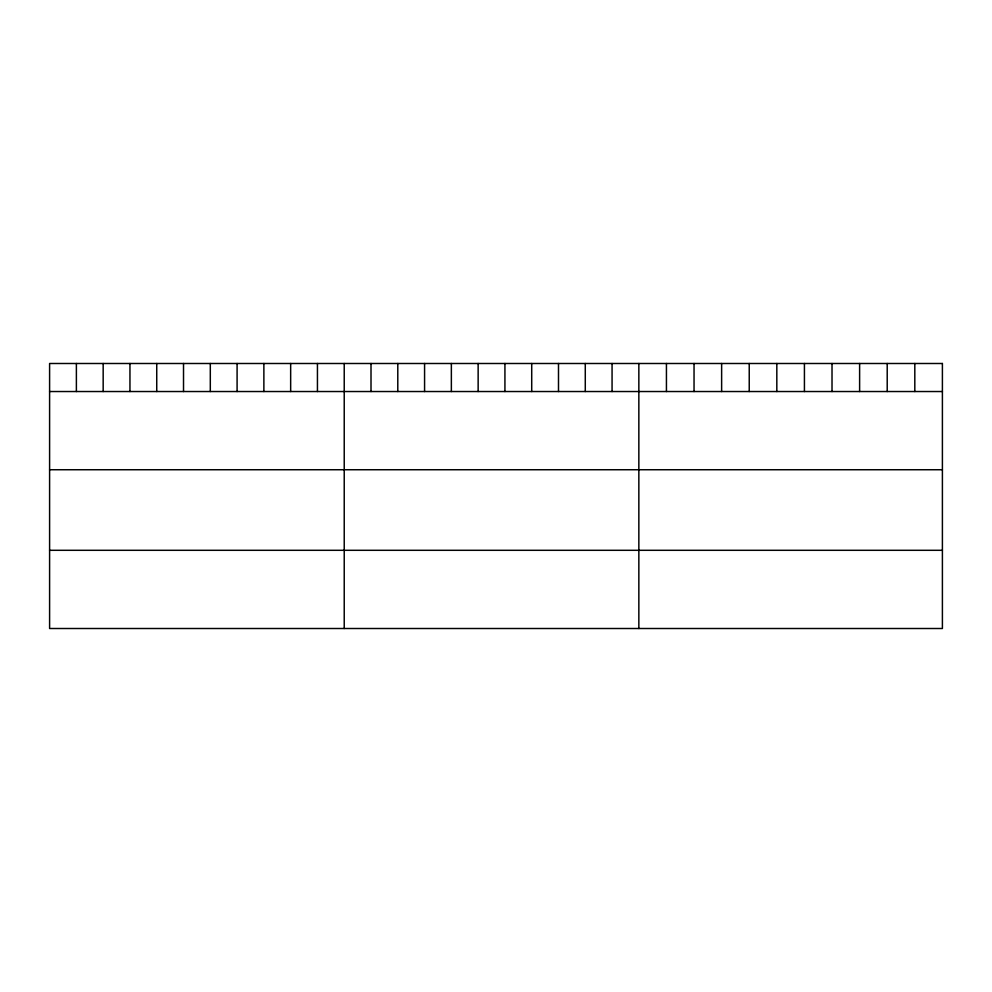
<?xml version="1.0" encoding="UTF-8"?>
<svg xmlns="http://www.w3.org/2000/svg" width="992" height="992" viewBox="0 0 992 992"><rect width="100%" height="100%" fill="white"/><g stroke="black" fill="none" stroke-linecap="round" stroke-linejoin="round"><path stroke-width="1.49" d="M49.6 391.53L942.4 391.53M49.6 469.737L942.4 469.737M49.6 550.3L942.4 550.3M914.81 363.494L914.81 391.53M887.208 363.494L887.208 391.53M859.618 363.494L859.618 391.53M832.015 363.494L832.015 391.53M804.425 363.494L804.425 391.53M776.823 363.494L776.823 391.53M749.233 363.494L749.233 391.53M721.63 363.494L721.63 391.53M694.04 363.494L694.04 391.53M666.438 363.494L666.438 391.53M638.848 363.494L638.848 628.506M612.064 363.494L612.064 391.53M585.28 363.494L585.28 391.53M558.496 363.494L558.496 391.53M531.712 363.494L531.712 391.53M504.928 363.494L504.928 391.53M478.144 363.494L478.144 391.53M451.36 363.494L451.36 391.53M424.576 363.494L424.576 391.53M397.792 363.494L397.792 391.53M371.008 363.494L371.008 391.53M344.224 363.494L344.224 628.506M317.44 363.494L317.44 391.53M290.656 363.494L290.656 391.53M263.872 363.494L263.872 391.53M237.088 363.494L237.088 391.53M210.304 363.494L210.304 391.53M183.52 363.494L183.52 391.53M156.736 363.494L156.736 391.53M129.952 363.494L129.952 391.53M103.168 363.494L103.168 391.53M76.384 363.494L76.384 391.53M942.4 363.494L49.6 363.494L49.6 628.506L942.4 628.506L942.4 363.494"/></g></svg>
